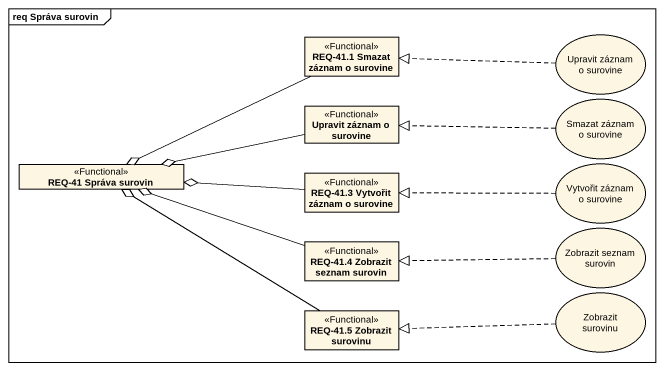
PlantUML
@startuml
mainframe req Správa surovin
allowmixing
hide circle
hide empty members
class "REQ-41.1 Smazat záznam o surovine" as REQ_41_1_Smazat_záznam_o <<Functional>>
usecase "Upravit záznam o surovine" as Upravit_záznam_o_surovine
class "Upravit záznam o surovine" as Upravit_záznam_o_surovine_2 <<Functional>>
usecase "Smazat záznam o surovine" as Smazat_záznam_o_surovine
class "REQ-41 Správa surovin" as REQ_41_Správa_surovin <<Functional>>
usecase "Vytvořit záznam o surovine" as Vytvořit_záznam_o_surovine
class "REQ-41.3 Vytvořit záznam o surovine" as REQ_41_3_Vytvořit_záznam_o <<Functional>>
class "REQ-41.4 Zobrazit seznam surovin" as REQ_41_4_Zobrazit_seznam <<Functional>>
usecase "Zobrazit seznam surovin" as Zobrazit_seznam_surovin
class "REQ-41.5 Zobrazit surovinu" as REQ_41_5_Zobrazit_surovinu <<Functional>>
usecase "Zobrazit surovinu" as Zobrazit_surovinu
REQ_41_1_Smazat_záznam_o -left-o REQ_41_Správa_surovin
Upravit_záznam_o_surovine .left.|> REQ_41_1_Smazat_záznam_o
Upravit_záznam_o_surovine_2 -left-o REQ_41_Správa_surovin
Smazat_záznam_o_surovine .left.|> Upravit_záznam_o_surovine_2
Vytvořit_záznam_o_surovine .left.|> REQ_41_3_Vytvořit_záznam_o
REQ_41_3_Vytvořit_záznam_o -left-o REQ_41_Správa_surovin
REQ_41_4_Zobrazit_seznam -left-o REQ_41_Správa_surovin
Zobrazit_seznam_surovin .left.|> REQ_41_4_Zobrazit_seznam
REQ_41_5_Zobrazit_surovinu -up-o REQ_41_Správa_surovin
Zobrazit_surovinu .left.|> REQ_41_5_Zobrazit_surovinu
@enduml
